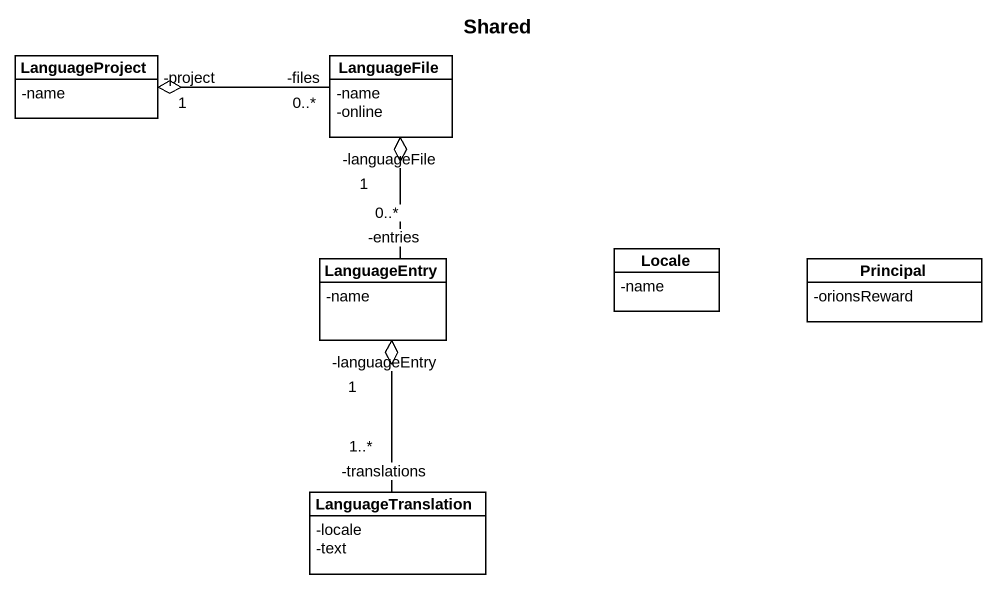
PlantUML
@startuml
title Shared
hide circle
hide empty members
skinparam classAttributeIconSize 0
class LanguageProject {
  -name
}
class LanguageFile {
  -name
  -online
}
class LanguageEntry {
  -name
}
class Locale {
  -name
}
class Principal {
  -orionsReward
}
class LanguageTranslation {
  -locale
  -text
}
LanguageProject "-project\n1" o-right- "-files\n0..*" LanguageFile
LanguageFile "-languageFile\n1" o-- "-entries\n0..*" LanguageEntry
LanguageEntry "-languageEntry\n1" o-- "-translations\n1..*" LanguageTranslation
@enduml
